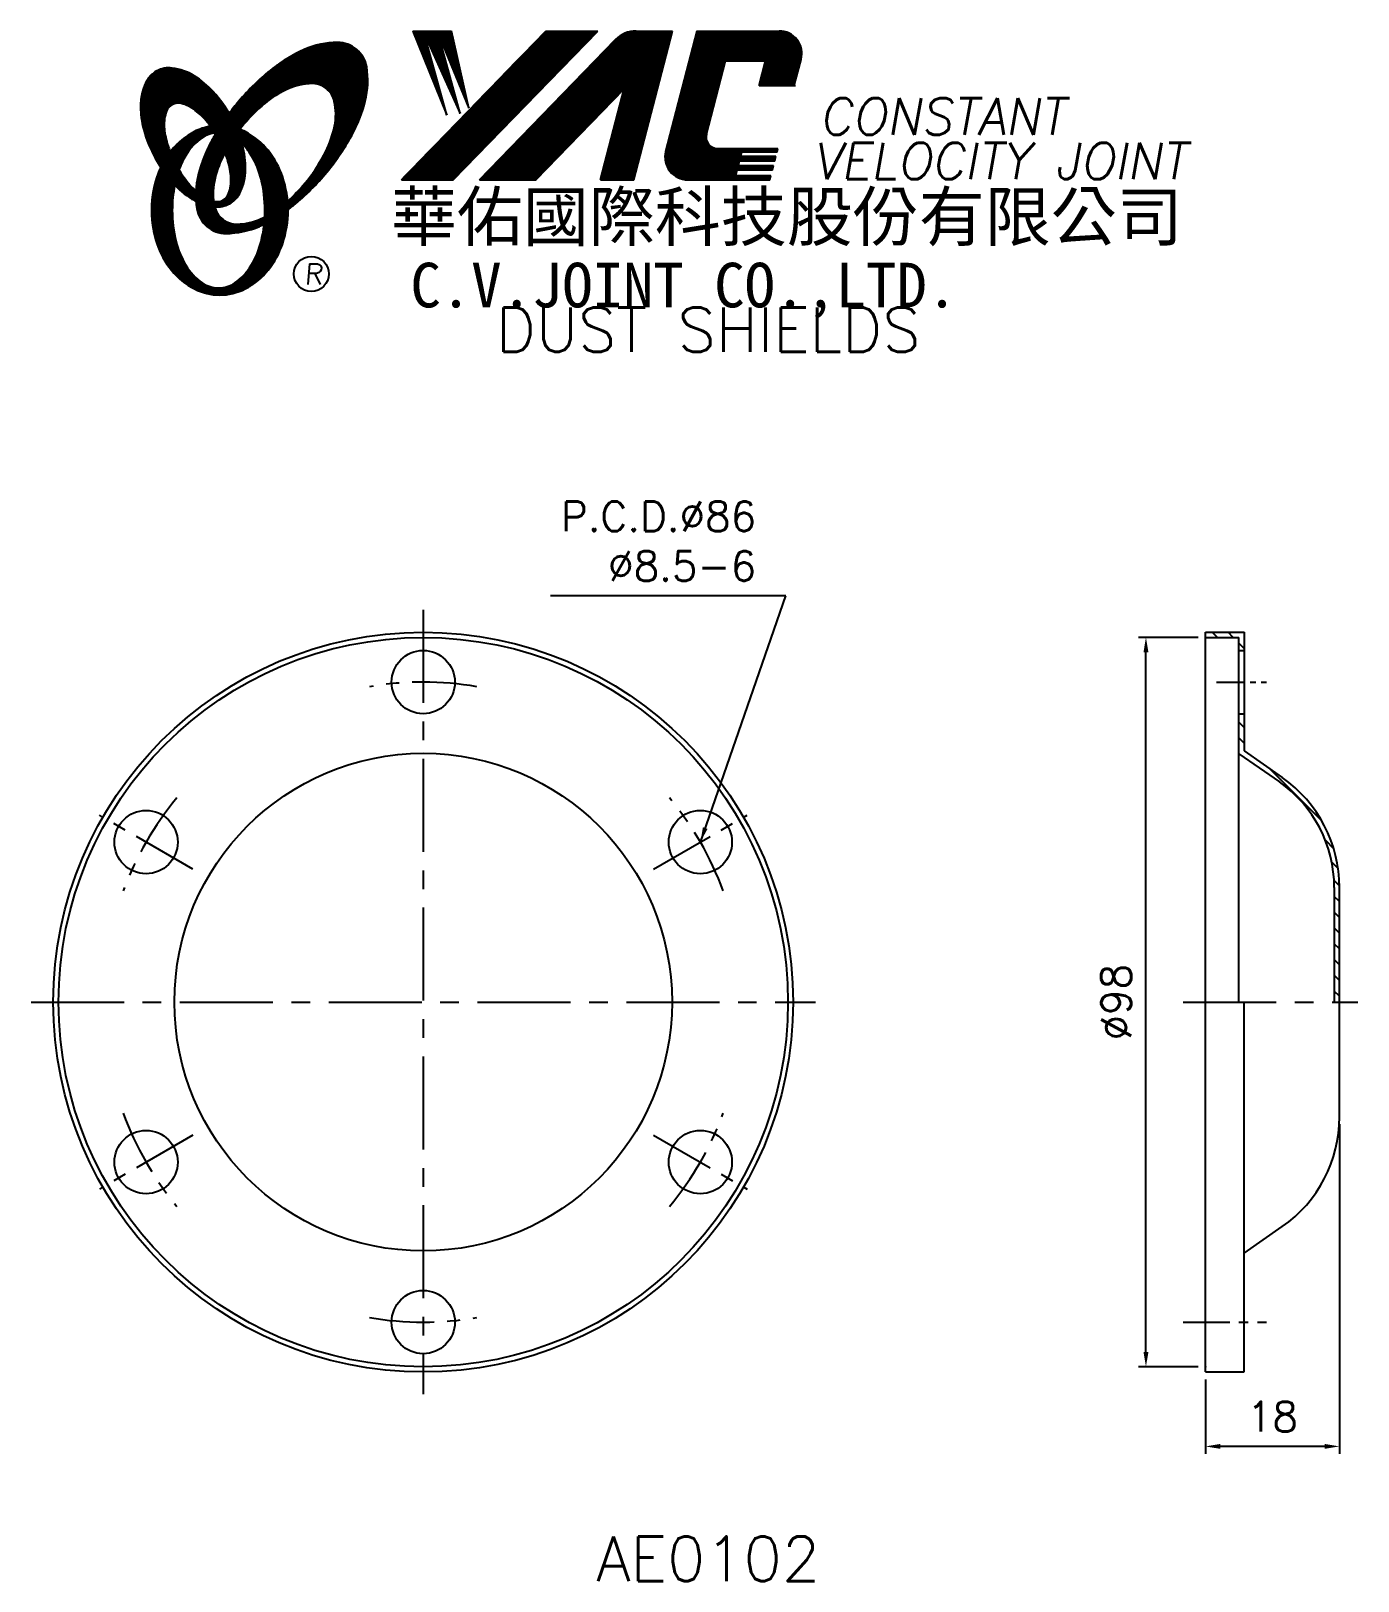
# Model space of a CAD drawing. Extents: x 82 to 260, y 0 to 208.
import ezdxf
from ezdxf.enums import TextEntityAlignment as Align

# ---------------------------------------------------------------- set-up
doc = ezdxf.new("R2010")
doc.units = 0
doc.header["$LTSCALE"] = 10
doc.header["$MEASUREMENT"] = 0
doc.linetypes.add('CENTER', pattern=[2, 1.25, -0.25, 0.25, -0.25])
doc.layers.get('0').update_dxf_attribs({"linetype": 'CONTINUOUS'})
doc.layers.get('DEFPOINTS').update_dxf_attribs({"linetype": 'CONTINUOUS'})
doc.layers.add('4', color=4, linetype='CONTINUOUS')
doc.styles.add('CHINA', font='KAIU.TTF')
doc.styles.add('ITALICC', font='simplex.shx')
doc.dimstyles.new('STANDARD$0', dxfattribs={"dimtxt": 4, "dimasz": 2, "dimexe": 1, "dimexo": 1, "dimgap": 2, "dimtad": 1, "dimdec": 4, "dimzin": 10, "dimtxsty": 'ITALICC', "dimcen": 2, "dimclrd": 5, "dimclre": 5, "dimclrt": 18, "dimaunit": 1, "dimazin": 3, "dimtp": 0.1, "dimtfac": 0.7, "dimtdec": 4, "dimtmove": 0, "dimatfit": 3, "dimtolj": 1, "dimtzin": 10})
doc.dimstyles.new('STANDARD$7', dxfattribs={"dimtxt": 4, "dimasz": 2, "dimexe": 1, "dimexo": 1, "dimgap": 2, "dimtad": 1, "dimdec": 4, "dimzin": 10, "dimtxsty": 'ITALICC', "dimcen": -2, "dimclrd": 5, "dimclre": 5, "dimclrt": 18, "dimaunit": 1, "dimazin": 3, "dimtp": 2, "dimtfac": 0.75, "dimtdec": 4, "dimtmove": 0, "dimatfit": 3, "dimtolj": 1, "dimtzin": 10})
pattern_1 = [(45, (-2.77467, 0.652336), (-0.00883883476, 0.00883883476), [])]
pattern_2 = [(45, (165.815876, -35.652073), (-0.00727476112, 0.00727476112), [])]

# ---------------------------------------------------------------- blocks, each defined once
blk = doc.blocks.new('*D13')
at = {"color": 5, "linetype": 'BYBLOCK'}
for p, q in [((238.35, 126.59), (230.35, 126.59)), ((231.35, 30.59), (231.35, 124.59)), ((238.35, 28.59), (230.35, 28.59))]:
    blk.add_line(p, q, dxfattribs=at)
for points in [[(231.02, 124.59), (231.69, 124.59), (231.35, 126.59)], [(231.02, 30.59), (231.69, 30.59), (231.35, 28.59)]]:
    blk.add_solid(points, dxfattribs=at)
at = {"layer": 'DEFPOINTS', "color": 0, "linetype": 'BYBLOCK'}
for p in [(231.35, 126.59), (239.35, 126.59), (239.35, 28.59)]:
    blk.add_point(p, dxfattribs=at)
at = {"color": 18, "linetype": 'BYBLOCK', "insert": (227.35, 77.59), "char_height": 4, "attachment_point": 5, "rotation": 90, "style": 'ITALICC'}
blk.add_mtext('\\A1;∅98', dxfattribs=at)
blk = doc.blocks.new('*D14')
at = {"color": 5, "linetype": 'BYBLOCK'}
for p, q in [((257.35, 61.17), (257.35, 16.89)), ((239.35, 26.89), (239.35, 16.89)), ((255.35, 17.89), (241.35, 17.89))]:
    blk.add_line(p, q, dxfattribs=at)
for points in [[(241.35, 18.22), (241.35, 17.56), (239.35, 17.89)], [(255.35, 18.22), (255.35, 17.56), (257.35, 17.89)]]:
    blk.add_solid(points, dxfattribs=at)
at = {"layer": 'DEFPOINTS', "color": 0, "linetype": 'BYBLOCK'}
for p in [(257.35, 62.17), (239.35, 27.89), (239.35, 17.89)]:
    blk.add_point(p, dxfattribs=at)
at = {"color": 18, "linetype": 'BYBLOCK', "insert": (248.35, 21.89), "char_height": 4, "attachment_point": 5, "style": 'ITALICC'}
blk.add_mtext('\\A1;18', dxfattribs=at)

msp = doc.modelspace()

# ---------------------------------------------------------------- hatches: boundary and pattern name
at = {"layer": '4', "linetype": 'CONTINUOUS'}
h = msp.add_hatch(dxfattribs=at)
h.set_pattern_fill('ANSI31', color=5, scale=0.082305, style=0)
h.set_pattern_definition([(45, (-2.774669, 0.652336), (-0.00727476112, 0.00727476112), [])])
h.paths.add_polyline_path([(119.2608, 201.02084, -0.172879177), (121.20228, 200.36227, -0.172879177), (122.28957, 198.62422, -0.104527385), (122.31735, 195.29603, -0.065680101), (121.14782, 191.89408, -0.051823203), (118.7074, 188.05169, -0.044272532), (116.03243, 185.22535, -0.020203161), (116.08601, 184.08743, 0.006517006), (116.49056, 184.39951, 0.049863361), (121.04399, 188.81257, 0.049863361), (124.63362, 194.03974, 0.063682799), (126.45467, 198.66708, 0.103597411), (126.64397, 203.25105, 0.177892575), (125.29536, 205.62133, 0.177892575), (122.73297, 206.55466, 0.103597411), (118.24517, 205.60161, 0.063682799), (113.98743, 203.03254, 0.049863361), (109.434, 198.61948, 0.016070017), (108.1633, 197.01317, -0.007061632), (108.41058, 196.57613, -0.031648676), (109.36317, 194.53956, -0.008069351), (109.79508, 195.10387, -0.051823203), (112.97345, 198.36232, -0.065680101), (116.01538, 200.28268, -0.104527385)])
h.paths.add_polyline_path([(106.18513, 187.85952, -0.065680101), (107.35466, 191.26148, -0.006063428), (107.5986, 191.73649, 0.027613469), (106.87177, 193.32456, 0.017011252), (106.33835, 194.25954, 0.007829282), (105.84436, 193.39231, 0.063682799), (104.02332, 188.76497, 0.103597411), (103.83402, 184.18099, 0.177892575), (105.18263, 181.81072, 0.177892575), (107.74502, 180.87739, 0.103597411), (112.23282, 181.83044, 0.008811776), (112.85979, 182.12051, 0.013922709), (112.93711, 183.09032, -0.009086703), (112.4871, 182.87288, -0.104527385), (109.24168, 182.13471, -0.172879177), (107.3002, 182.79328, -0.172879177), (106.21291, 184.53133, -0.104527385)])
h = msp.add_hatch(dxfattribs=at)
h.set_pattern_fill('ANSI31', color=5, scale=0.1, style=0)
h.set_pattern_definition(pattern_1)
h.paths.add_polyline_path([(157.68404, 208.08332), (150.72673, 208.08332), (131.31012, 188.07956), (138.26743, 188.07956)])
h.paths.add_polyline_path([(161.23093, 200.31775), (158.05055, 188.07956), (162.53154, 188.07956), (167.72997, 208.08332), (162.83325, 208.08332, 0.202785967), (160.09917, 206.9269), (141.80504, 188.07956), (149.35196, 188.07956)])
h.paths.add_polyline_path([(174.85803, 204.0849), (180.25175, 204.0849), (179.38273, 200.74089), (184.09955, 200.74089), (185.01627, 204.26845, 0.490800957), (182.06607, 208.08332), (171.03176, 208.08332), (166.8247, 191.89443, 0.490800957), (169.7749, 188.07956), (180.80922, 188.07956), (180.96366, 188.67387), (176.24684, 188.67387), (176.44021, 189.41796), (181.15703, 189.41796), (181.31559, 190.02809), (176.59877, 190.02809), (176.76001, 190.64856), (181.47683, 190.64856), (181.63301, 191.24955), (176.91619, 191.24955), (177.073, 191.85293), (181.78982, 191.85293), (181.90655, 192.30213), (173.7668, 192.30213, -0.490800957), (172.2917, 194.20956)])
h = msp.add_hatch(dxfattribs=at)
h.set_pattern_fill('ANSI31', color=1, scale=0.1, style=0)
h.set_pattern_definition(pattern_1)
h.paths.add_polyline_path([(138.0421, 208.08332), (132.86477, 208.08332), (137.43553, 196.77958), (134.3696, 207.73756), (139.20434, 197.01524), (136.25633, 207.73756), (140.38355, 197.72221)])
h = msp.add_hatch(dxfattribs=at)
h.set_pattern_fill('ANSI31', color=3, scale=0.082305, style=0)
h.set_pattern_definition(pattern_2)
h.paths.add_polyline_path([(103.4643, 202.07168, 0.106488277), (100.52242, 203.11025, 0.158297415), (98.43222, 202.71521, 0.158297415), (96.97289, 201.16752, 0.106488277), (96.26207, 198.12975, 0.071723199), (96.68012, 194.81679, 0.058080454), (98.2251, 191.00141, 0.058080454), (100.60615, 187.64361, 0.071723199), (103.17139, 185.50586, 0.020895977), (103.71158, 185.20387, -0.030777155), (103.69567, 186.58009, -0.042059526), (102.59931, 187.74285, -0.04691039), (100.98015, 190.224, -0.04691039), (99.85187, 192.96349, -0.060581117), (99.44977, 195.22556, -0.10187153), (99.76139, 197.31376, -0.185892489), (100.54148, 198.2054, -0.185892489), (101.71812, 198.34352, -0.10187153), (103.61577, 197.41798, -0.060581117), (105.2526, 195.80571, -0.04691039), (106.87177, 193.32456, -0.04691039), (108.00005, 190.58508, -0.060581117), (108.40215, 188.32301, -0.10187153), (108.09053, 186.23481, -0.185892489), (107.31044, 185.34317, -0.185892489), (106.1338, 185.20505, -0.002013383), (106.093, 185.21567, 0.021593804), (106.21291, 184.53133, 0.006477741), (106.23091, 184.4543, 0.14950097), (108.20347, 184.86233, 0.158297415), (109.6628, 186.41002, 0.106488277), (110.37361, 189.44779, 0.071723199), (109.95557, 192.76075, 0.058080454), (108.41058, 196.57613, 0.058080454), (106.02954, 199.93392, 0.071723199)])
h = msp.add_hatch(dxfattribs=at)
h.set_pattern_fill('ANSI31', color=1, scale=0.082305, style=0)
h.set_pattern_definition(pattern_2)
h.paths.add_polyline_path([(104.55792, 193.74823, -0.120168026), (106.24971, 194.40162, 0.016865385), (105.64995, 195.28436, 0.076648372), (103.49373, 194.56544, 0.104809576), (100.40927, 192.05234, 0.005838257), (100.24233, 191.84014, 0.028089978), (100.98015, 190.224, 0.014237292), (101.42228, 189.43896, -0.045767751), (102.34746, 191.3758, -0.106890197)])
h.paths.add_polyline_path([(100.52655, 183.99361, -0.048711043), (100.85666, 187.37395, -0.007865741), (100.60615, 187.64361, -0.037695478), (98.97028, 189.76237, 0.03042545), (98.44495, 188.4584, 0.080710289), (97.71951, 183.99361, 0.080710289), (98.44495, 179.52882, 0.089265679), (100.40927, 175.93488, 0.104809576), (103.49373, 173.42178, 0.11926607), (106.90292, 172.59684, 0.11926607), (110.31211, 173.42178, 0.104809576), (113.39657, 175.93488, 0.089265679), (115.36089, 179.52882, 0.080710289), (116.08632, 183.99361, 0.080710289), (115.36089, 188.4584, 0.089265679), (113.39657, 192.05234, 0.104809576), (110.31211, 194.56544, 0.025513357), (109.61888, 194.87819, 0.004818181), (109.36317, 194.53956, -0.023722145), (109.90439, 192.94281, -0.065307489), (111.13957, 191.3758, -0.073950765), (112.45202, 188.17807, -0.060532391), (112.96047, 183.99361, -0.060532391), (112.45202, 179.80915, -0.073950765), (111.13957, 176.61142, -0.106890197), (108.92911, 174.23899, -0.153118262), (106.74351, 173.55361, -0.153118262), (104.55792, 174.23899, -0.106890197), (102.34746, 176.61142, -0.073950765), (101.03501, 179.80915, -0.060532391)])
h = msp.add_hatch(dxfattribs=at)
h.set_pattern_fill('ANSI31', color=5, scale=12, angle=90, style=0)
h.set_pattern_definition([(135, (13.2856, 0), (-1.06066, -1.06066), [])])
h.paths.add_polyline_path([(256.65217, 93.00636), (256.65217, 77.58923), (257.35217, 77.58923), (257.35217, 93.00636, 0.244698443), (249.67655, 107.7511), (244.55217, 111.33923), (244.55217, 116.33923), (243.85217, 116.33923), (243.85217, 110.97483), (249.27504, 107.17769, -0.244698443)])
h.paths.add_polyline_path([(243.85217, 124.83923), (244.55217, 124.83923), (244.55217, 127.28923), (239.35217, 127.28923), (239.35217, 126.58923), (243.85217, 126.58923)])

# ---------------------------------------------------------------- linework, layer by layer
at = {"layer": '4', "color": 5, "linetype": 'CONTINUOUS'}
for p, q in [((131.31012, 188.07956), (150.72673, 208.08332)), ((138.26743, 188.07956), (157.68404, 208.08332)), ((141.80504, 188.07956), (160.09917, 206.9269)), ((150.72673, 208.08332), (157.68404, 208.08332)), ((162.53154, 188.07956), (167.72997, 208.08332)), ((162.83325, 208.08332), (167.72997, 208.08332)), ((166.8247, 191.89443), (171.03176, 208.08332)), ((171.03176, 208.08332), (182.06607, 208.08332)), ((184.09955, 200.74089), (185.01627, 204.26845)), ((172.2917, 194.20956), (174.85803, 204.0849)), ((174.85803, 204.0849), (180.25175, 204.0849)), ((179.38273, 200.74089), (180.25175, 204.0849)), ((149.35196, 188.07956), (161.23093, 200.31775)), ((158.05055, 188.07956), (161.23093, 200.31775)), ((179.38273, 200.74089), (184.24999, 200.74089)), ((173.7668, 192.30213), (181.90655, 192.30213)), ((176.91619, 191.24955), (177.073, 191.85293)), ((177.073, 191.85293), (181.78982, 191.85293)), ((181.78982, 191.85293), (181.90655, 192.30213)), ((176.59877, 190.02809), (176.76001, 190.64856)), ((176.59877, 190.02809), (181.31559, 190.02809)), ((176.76001, 190.64856), (181.47683, 190.64856)), ((176.91619, 191.24955), (181.63301, 191.24955)), ((181.15703, 189.41796), (181.31559, 190.02809)), ((181.47683, 190.64856), (181.63301, 191.24955)), ((131.31012, 188.07956), (138.26743, 188.07956)), ((141.80504, 188.07956), (149.35196, 188.07956)), ((158.05055, 188.07956), (162.53154, 188.07956)), ((169.7749, 188.07956), (180.80922, 188.07956)), ((176.24684, 188.67387), (176.44021, 189.41796)), ((176.24684, 188.67387), (180.96366, 188.67387)), ((176.44021, 189.41796), (181.15703, 189.41796)), ((180.80922, 188.07956), (180.96366, 188.67387))]:
    msp.add_line(p, q, dxfattribs=at)
at = {"layer": '4', "color": 1, "linetype": 'CONTINUOUS'}
for p, q in [((132.86477, 208.08332), (137.43553, 196.77958)), ((132.86477, 208.08332), (138.0421, 208.08332)), ((134.3696, 207.73756), (139.20434, 197.01524)), ((137.43553, 196.77958), (134.3696, 207.73756)), ((136.25633, 207.73756), (140.38355, 197.72221)), ((139.20434, 197.01524), (136.25633, 207.73756)), ((140.38355, 197.72221), (138.0421, 208.08332))]:
    msp.add_line(p, q, dxfattribs=at)
at = {"layer": '4', "color": 5, "linetype": 'CENTER'}
for p, q in [((134.24055, 130.28923), (134.24055, 24.88923)), ((81.54055, 77.58923), (186.94055, 77.58923)), ((236.35217, 77.58923), (259.84421, 77.58923))]:
    msp.add_line(p, q, dxfattribs=at)
at = {"layer": '4', "color": 7, "linetype": 'CONTINUOUS'}
for p, q in [((239.35217, 27.88923), (239.35217, 127.28923)), ((239.35217, 127.28923), (244.55217, 127.28923)), ((244.55217, 127.28923), (244.55217, 111.33923)), ((239.35217, 126.58923), (243.85217, 126.58923)), ((243.85217, 77.58923), (243.85217, 126.58923)), ((243.85217, 124.83923), (244.55217, 124.83923)), ((243.85217, 116.33923), (244.55217, 116.33923)), ((243.85217, 110.97483), (249.27504, 107.17769)), ((244.55217, 111.33923), (249.67655, 107.7511)), ((256.65217, 93.00636), (256.65217, 77.58923)), ((257.35217, 62.17209), (257.35217, 93.00636)), ((244.55217, 27.88923), (244.55217, 77.58923)), ((244.55217, 43.83923), (249.67655, 47.42735)), ((239.35217, 27.88923), (244.55217, 27.88923))]:
    msp.add_line(p, q, dxfattribs=at)
at = {"layer": '4', "color": 5, "linetype": 'CENTER', "ltscale": 0.3}
msp.add_line((240.85217, 120.58923), (247.55217, 120.58923), dxfattribs=at)
at = {"layer": '4', "color": 5, "linetype": 'CENTER', "ltscale": 0.7}
for p, q in [((103.28014, 95.46423), (90.72277, 102.71423)), ((165.20096, 95.46423), (177.75832, 102.71423)), ((103.28014, 59.71423), (90.72277, 52.46423)), ((165.20096, 59.71423), (177.75832, 52.46423))]:
    msp.add_line(p, q, dxfattribs=at)
at = {"layer": '4', "color": 5, "linetype": 'CENTER', "ltscale": 0.5}
msp.add_line((236.35217, 34.58923), (247.55217, 34.58923), dxfattribs=at)
at = {"layer": '4', "color": 5, "linetype": 'CONTINUOUS'}
for points in [[(116.08601, 184.08743, 0.006517006), (116.49056, 184.39951, 0.049863361), (121.04399, 188.81257, 0.049863361), (124.63362, 194.03974, 0.063682799), (126.45467, 198.66708, 0.103597411), (126.64397, 203.25105, 0.177892575), (125.29536, 205.62133, 0.177892575), (122.73297, 206.55466, 0.103597411), (118.24517, 205.60161, 0.063682799), (113.98743, 203.03254, 0.049863361), (109.434, 198.61948, 0.016070017), (108.1633, 197.01317)], [(116.03243, 185.22535, 0.044272532), (118.7074, 188.05169, 0.051823203), (121.14782, 191.89408, 0.065680101), (122.31735, 195.29603, 0.104527385), (122.28957, 198.62422, 0.172879177), (121.20228, 200.36227, 0.172879177), (119.2608, 201.02084, 0.104527385), (116.01538, 200.28268, 0.065680101), (112.97345, 198.36232, 0.051823203), (109.79508, 195.10387, 0.008069351), (109.36317, 194.53956)], [(106.33835, 194.25954, 0.007829282), (105.84436, 193.39231, 0.063682799), (104.02332, 188.76497, 0.103597411), (103.83402, 184.18099, 0.177892575), (105.18263, 181.81072, 0.177892575), (107.74502, 180.87739, 0.103597411), (112.23282, 181.83044, 0.008811776), (112.85979, 182.12051, 0.008811776)], [(107.5986, 191.73649, 0.006063428), (107.35466, 191.26148, 0.065680101), (106.18513, 187.85952, 0.104527385), (106.21291, 184.53133, 0.172879177), (107.3002, 182.79328, 0.172879177), (109.24168, 182.13471, 0.104527385), (112.4871, 182.87288, 0.009086703), (112.93711, 183.09032, 0.009086703)]]:
    msp.add_lwpolyline(points, format="xyb", dxfattribs=at)
at = {"layer": '4', "color": 3, "linetype": 'CONTINUOUS'}
for points in [[(106.23091, 184.4543, 0.14950097), (108.20347, 184.86233, 0.158297415), (109.6628, 186.41002, 0.106488277), (110.37361, 189.44779, 0.071723199), (109.95557, 192.76075, 0.058080454), (108.41058, 196.57613, 0.058080454), (106.02954, 199.93392, 0.071723199), (103.4643, 202.07168, 0.106488277), (100.52242, 203.11025, 0.158297415), (98.43222, 202.71521, 0.158297415), (96.97289, 201.16752, 0.106488277), (96.26207, 198.12975, 0.071723199), (96.68012, 194.81679, 0.058080454), (98.2251, 191.00141, 0.058080454), (100.60615, 187.64361, 0.071723199), (103.17139, 185.50586, 0.020895977), (103.71158, 185.20387, 0.020895977)], [(106.093, 185.21567, 0.002013383), (106.1338, 185.20505, 0.185892489), (107.31044, 185.34317, 0.185892489), (108.09053, 186.23481, 0.10187153), (108.40215, 188.32301, 0.060581117), (108.00005, 190.58508, 0.04691039), (106.87177, 193.32456, 0.04691039), (105.2526, 195.80571, 0.060581117), (103.61577, 197.41798, 0.10187153), (101.71812, 198.34352, 0.185892489), (100.54148, 198.2054, 0.185892489), (99.76139, 197.31376, 0.10187153), (99.44977, 195.22556, 0.060581117), (99.85187, 192.96349, 0.04691039), (100.98015, 190.224, 0.04691039), (102.59931, 187.74285, 0.042059526), (103.69567, 186.58009, 0.042059526)]]:
    msp.add_lwpolyline(points, format="xyb", dxfattribs=at)
at = {"layer": '4', "color": 1, "linetype": 'CONTINUOUS'}
for points in [[(98.97028, 189.76237, 0.03042545), (98.44495, 188.4584, 0.080710289), (97.71951, 183.99361, 0.080710289), (98.44495, 179.52882, 0.089265679), (100.40927, 175.93488, 0.104809576), (103.49373, 173.42178, 0.11926607), (106.90292, 172.59684, 0.11926607), (110.31211, 173.42178, 0.104809576), (113.39657, 175.93488, 0.089265679), (115.36089, 179.52882, 0.080710289), (116.08632, 183.99361, 0.080710289), (115.36089, 188.4584, 0.089265679), (113.39657, 192.05234, 0.104809576), (110.31211, 194.56544, 0.025513357), (109.61888, 194.87819, 0.025513357)], [(105.64995, 195.28436, 0.076648372), (103.49373, 194.56544, 0.104809576), (100.40927, 192.05234, 0.005838257), (100.24233, 191.84014, 0.005838257)], [(106.24971, 194.40162, 0.120168026), (104.55792, 193.74823, 0.106890197), (102.34746, 191.3758, 0.045767751), (101.42228, 189.43896, 0.045767751)], [(100.85666, 187.37395, 0.048711043), (100.52655, 183.99361, 0.060532391), (101.03501, 179.80915, 0.073950765), (102.34746, 176.61142, 0.106890197), (104.55792, 174.23899, 0.153118262), (106.74351, 173.55361, 0.153118262), (108.92911, 174.23899, 0.106890197), (111.13957, 176.61142, 0.073950765), (112.45202, 179.80915, 0.060532391), (112.96047, 183.99361, 0.060532391), (112.45202, 188.17807, 0.073950765), (111.13957, 191.3758, 0.065307489), (109.90439, 192.94281)]]:
    msp.add_lwpolyline(points, format="xyb", dxfattribs=at)
at = {"layer": '4', "color": 5, "linetype": 'CONTINUOUS'}
msp.add_circle((119.20716, 175.44789), 2.35282, dxfattribs=at)
at = {"layer": '4', "color": 7, "linetype": 'CONTINUOUS'}
for centre, radius in [((134.24055, 77.58923), 49.7), ((134.24055, 77.58923), 49), ((134.24055, 120.58923), 4.25), ((134.24055, 77.58923), 33.43329), ((97.00146, 99.08923), 4.25), ((171.47964, 99.08923), 4.25), ((97.00146, 56.08923), 4.25), ((171.47964, 56.08923), 4.25), ((134.24055, 34.58923), 4.25)]:
    msp.add_circle(centre, radius, dxfattribs=at)
at = {"layer": '4', "color": 5, "linetype": 'CONTINUOUS'}
for centre, radius, start, end in [((162.83325, 204.27308), 3.81024, 90, 135.8533387), ((182.06607, 205.03513), 3.04819, 345.4326059, 90), ((173.7668, 193.82622), 1.5241, 165.4326059, 270), ((169.7749, 191.12775), 3.04819, 165.4326059, 270)]:
    msp.add_arc(centre, radius, start, end, dxfattribs=at)
at = {"layer": '4', "color": 5, "linetype": 'CENTER', "ltscale": 0.7}
for start, end in [(80.3281859, 99.6718141), (140.3281859, 159.6718141), (20.3281859, 39.6718141), (200.3281859, 219.6718141), (320.3281859, 339.6718141), (260.3281859, 279.6718141)]:
    msp.add_arc((134.24055, 77.58923), 43, start, end, dxfattribs=at)
at = {"layer": '4', "color": 7, "linetype": 'CONTINUOUS'}
for centre, radius, start, end in [((239.35217, 93.00636), 17.3, 0, 55), ((239.35217, 93.00636), 18, 0, 55), ((239.35217, 62.17209), 18, 305, 360)]:
    msp.add_arc(centre, radius, start, end, dxfattribs=at)
for p in [(239.35217, 126.58923), (239.35217, 28.58923), (239.35217, 28.58923)]:
    msp.add_point(p, dxfattribs=at)

# ---------------------------------------------------------------- texts
at = {"layer": '4', "color": 5, "linetype": 'CONTINUOUS', "style": 'ITALICC'}
for s, height, oblique, p in [('CONSTANT', 4.9, 10, (187.45893, 194.15003)), ('VELOCITY JOINT', 4.9, 10, (186.58071, 188.15464)), ('R', 2.75625, 5, (118.24847, 174.03829))]:
    msp.add_text(s, height=height, dxfattribs=dict(at, oblique=oblique)).set_placement(p)
at = {"layer": '4', "color": 7, "linetype": 'CONTINUOUS', "style": 'CHINA'}
for s, height, p in [('華佑國際科技股份有限公司', 6.5, (129.89676, 179.88971)), ('C.V.JOINT CO.,LTD.', 6, (132.5254, 170.94349))]:
    msp.add_text(s, height=height, dxfattribs=at).set_placement(p)
at = {"layer": '4', "color": 18, "linetype": 'CONTINUOUS', "style": 'ITALICC'}
for s, p in [('DUST SHIELDS', (172.52812, 164.95067)), ('AE0102', (172.52812, -0.19672))]:
    msp.add_text(s, height=6, dxfattribs=at).set_placement(p, align=Align.CENTER)
at = {"layer": '4', "color": 18, "linetype": 'CONTINUOUS', "insert": (178.9747, 139.53109), "char_height": 4, "attachment_point": 6, "style": 'ITALICC'}
msp.add_mtext('\\A1;P.C.D.%%C86\\P%%C8.5-6', dxfattribs=at)

# ---------------------------------------------------------------- dimensions: what is measured, and where the dimension line sits
at = {"layer": '4', "color": 7, "linetype": 'CONTINUOUS'}
dim = msp.add_linear_dim(base=(231.35216, 126.58923), p1=(239.35217, 28.58923), p2=(239.35217, 126.58923), angle=90, text='%%C98', dimstyle='STANDARD$0', override={"dimcen": 2, "dimtp": 0.1, "dimtfac": 0.7}, dxfattribs=at)
dim.commit()
dim.dimension.update_dxf_attribs({"geometry": '*D13', "text_midpoint": (227.35216, 77.58923)})
dim = msp.add_linear_dim(base=(239.35217, 17.88925), p1=(257.35217, 62.17209), p2=(239.35217, 27.88923), text='18', dimstyle='STANDARD$0', override={"dimcen": 2, "dimtp": 0.1, "dimtfac": 0.7}, dxfattribs=at)
dim.commit()
dim.dimension.update_dxf_attribs({"geometry": '*D14', "text_midpoint": (248.35217, 21.88925)})

# ---------------------------------------------------------------- leaders
at = {"layer": '4', "color": 5, "linetype": 'CONTINUOUS', "annotation_type": 0, "has_hookline": 1, "hookline_direction": 1, "text_width": 27.61905}
msp.add_leader([(171.47964, 99.08923), (182.9747, 132.19776), (180.9747, 132.19776)], dimstyle='STANDARD$7', override={"dimcen": 2, "dimtp": 0.1, "dimtfac": 0.7}, dxfattribs=at)

doc.saveas('drawing.dxf')
